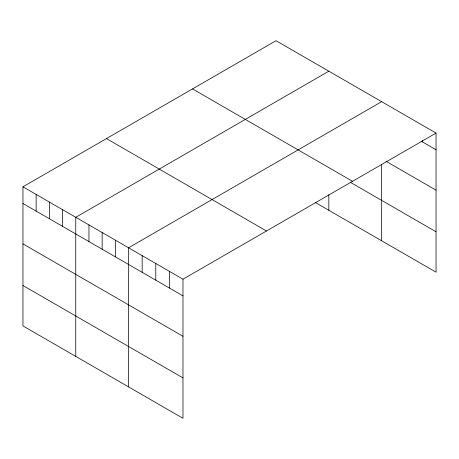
<?xml version="1.0" encoding="UTF-8"?>
<svg xmlns="http://www.w3.org/2000/svg" width="459" height="459" viewBox="0 0 459 459"><rect width="100%" height="100%" fill="white"/><g stroke="black" fill="none" stroke-linecap="round" stroke-linejoin="round"><path stroke-width="0.69" d="M22.95 186.813L182.975 279.198L182.975 418.298L22.95 325.913L22.95 186.813L276.025 40.702L436.05 133.087L436.05 272.187L315.631 202.666M328.833 71.191L75.758 217.302L75.758 356.402M381.641 101.674L128.566 247.785L128.566 386.885M182.975 279.198L436.05 133.087M421.213 141.2L436.05 149.766M385.967 161.252L436.05 190.164M192.51 88.914L352.535 181.305M350.435 182.361L436.05 231.789M106.465 138.595L266.49 230.986M22.95 203.486L182.975 295.877M22.95 243.884L182.975 336.275M22.95 285.509L182.975 377.9M422.446 140.523L422.446 141.911M381.641 164.305L381.641 240.774M328.833 194.696L328.833 210.285M169.371 271.349L169.371 288.022M155.773 263.495L155.773 280.168M142.17 255.64L142.17 272.319M115.364 240.166L115.364 256.839M102.162 232.547L102.162 249.22M88.96 224.921L88.96 241.595M62.556 209.677L62.556 226.35M49.354 202.058L49.354 218.731M36.152 194.432L36.152 211.111"/></g></svg>
